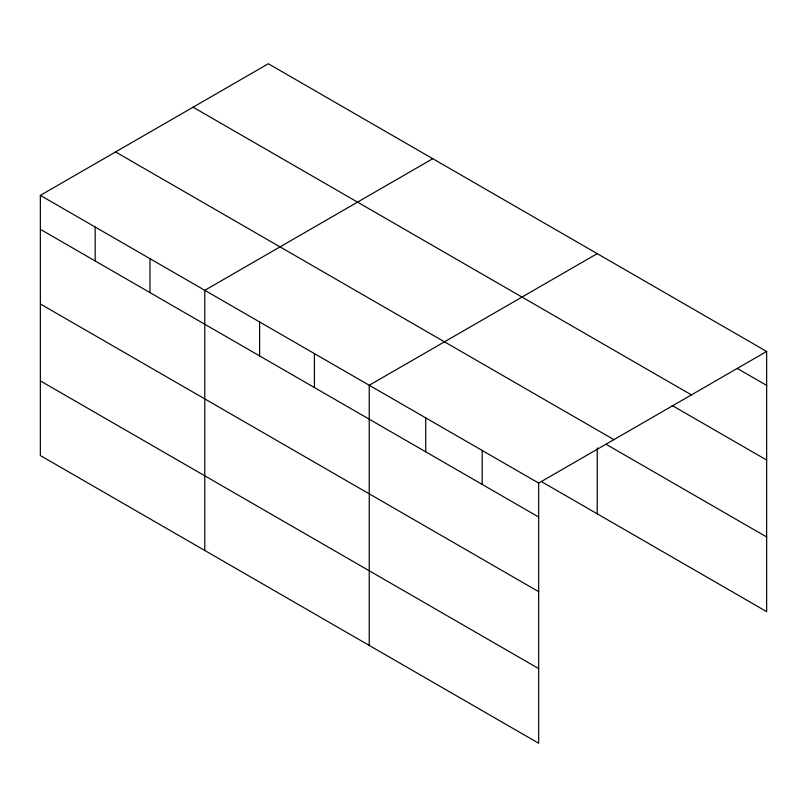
<?xml version="1.0" encoding="UTF-8"?>
<svg xmlns="http://www.w3.org/2000/svg" width="807" height="807" viewBox="0 0 807 807"><rect width="100%" height="100%" fill="white"/><g stroke="black" fill="none" stroke-linecap="round" stroke-linejoin="round"><path stroke-width="1.21" d="M40.35 195.375L538.673 483.08L538.673 743.247L40.35 455.541L40.35 195.375L268.327 63.753L766.65 351.459L766.65 611.625L542.405 482.162M432.774 158.697L204.796 290.318L204.796 550.485M597.22 253.64L369.243 385.262L369.243 645.429M538.673 483.08L766.65 351.459M737.326 368.476L766.65 385.403M193.095 107.19L691.417 394.895M672.16 405.497L766.65 460.051M115.583 151.938L613.905 439.644M605.906 444.173L766.65 536.968M40.35 229.319L538.673 517.025M40.35 303.967L538.673 591.672M40.35 380.884L538.673 668.589M597.22 447.865L597.22 513.807M482.203 450.477L482.203 484.412M425.723 417.865L425.723 451.809M314.427 353.617L314.427 387.552M259.612 321.963L259.612 355.907M149.981 258.674L149.981 292.608M95.165 227.019L95.165 260.964"/></g></svg>
